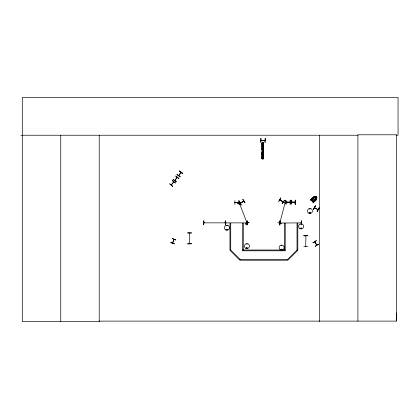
<?xml version="1.0" encoding="UTF-8"?>
<svg xmlns="http://www.w3.org/2000/svg" width="419" height="419" viewBox="0 0 419 419"><rect width="100%" height="100%" fill="white"/><g stroke="black" fill="none" stroke-linecap="round" stroke-linejoin="round"><path stroke-width="0.63" d="M396.091 135.227L398.05 135.227L398.05 97.449L22.301 97.449L22.301 321.551L99.282 321.551L99.23 321.111L396.379 321.111L396.437 313.009M318.005 209.741L314.554 207.761L317.911 209.736M279.625 223.123L279.735 222.693L279.761 223.159M285.04 202.812L285.171 202.414L279.798 223.086M239.369 203.22L239.49 203.534M279.902 199.826L283.097 202.005M282.856 201.79L283.234 201.879L279.965 199.659M226.721 225.668L227.15 225.611L226.747 225.715M227.287 229.712C226.716 228.214 226.333 230.916 227.328 229.617M246.55 247.98C247.556 246.686 247.147 249.378 246.592 247.886M246.665 247.98L247.173 247.844L246.817 248.184M281.353 249.363C281.835 250.342 281.95 248.682 281.411 249.315M282.003 249.436C280.997 250.604 281.406 248.278 281.966 249.342M300.795 228.193C301.465 229.586 301.675 227.229 300.858 228.114M301.413 228.292C300.653 229.162 301.193 227.281 301.376 228.413M309.709 212.784C310.17 213.842 310.343 211.941 309.73 212.852M310.332 212.852C309.227 214.109 309.976 211.396 310.285 213.035M243.853 201.151L240.38 203.074L240.794 202.979M243.434 201.172L243.753 201L240.38 203.074M243.821 201.157L240.417 203.215M171.271 184.989L171.544 184.638M179.018 175.268L178.693 175.613M180.898 172.838L181.034 172.361L178.62 175.451M305.907 235.97L305.702 246.482L305.912 246.309M277.755 222.636L281.615 223.699M285.208 202.838L285.308 202.45M170.758 242.454L174.524 243.816M173.88 239.338L172.581 243.083M172.728 243.088L174.068 239.359M175.849 239.977L172.141 238.458L175.86 239.951M189.435 243.554L189.461 233.236M281.788 245.581C281.5 244.659 281.343 246.262 281.809 245.434M309.814 208.746C309.751 209.699 310.579 208.337 309.777 208.851M312.092 198.192L311.616 199.198L313.737 201.439L314.8 201.057L316.769 199.193L316.712 198.611L314.575 196.443M311.663 199.198L312.124 198.224M173.812 181.998L171.308 184.91M173.723 181.82L173.586 182.296M176.944 177.651C178.269 176.09 173.492 181.244 175.1 180.27M181.128 172.539L178.761 175.561M234.928 202.545L238.93 202.518M246.927 223.034L246.576 223.023M301.319 223.034L300.983 223.039M264.97 140.428L261.089 140.25M247.226 223.034L246.938 222.725L247.236 223.018M315.549 205.959L313.375 209.327L315.528 205.944M313.391 209.338L315.371 205.86M313.522 209.411L315.502 205.933M317.099 211.448L319.079 207.965M282.16 203.65L284.391 200.329M282.28 203.734L284.532 200.423M227.129 229.806C226.763 228.685 226.909 230.282 226.82 229.822M247.11 244.13L246.781 243.874L247.037 244.198M169.742 183.81L172.785 186.418M175.797 175.975L178.955 178.436M176.923 174.524L180.207 176.818M182.674 173.628L179.641 171.004L182.689 173.607M171.298 184.957L173.655 181.877M174.896 180.552L177.274 177.452M172.775 186.434L169.726 183.831M175.362 183.087L172.225 180.594M176.383 181.767L173.078 179.494L176.347 181.815M180.222 176.797L176.933 174.508M203.917 222.709L204.278 222.704M204.263 222.861L203.885 222.866M238.93 202.655L234.928 202.681M225.312 222.845L203.959 222.866M225.537 222.882L246.98 222.882L246.576 222.882M225.93 223.034L225.553 223.039M280.295 222.861L279.934 223.023L301.371 222.882L300.983 222.871M286.109 202.089L290.032 202.293L286.067 202.251M315.229 197.092L314.056 196.333L310.165 200.031L310.385 200.266L310.762 199.91L313.15 202.44L313.056 202.922L316.298 199.863L316.078 199.627M314.59 196.406L314.041 196.354M316.104 198.014L316.864 197.297L315.957 196.343L315.208 197.113L314.512 196.867L313.14 198.166L313.003 199.198L313.847 200.088L314.889 200.01L316.256 198.711L316.052 198.004L316.806 197.291M316.727 199.172L314.753 201.041L313.742 201.398M301.062 224.155L301.172 224.563L301.172 224.144M312.962 242.732L316.355 240.606M315.109 246.21L318.519 244.109M315.198 246.356L318.597 244.235M242.742 199.35L244.89 202.733M241.265 202.319L237.563 203.844M237.489 203.655L241.213 202.183M225.312 222.709L224.951 222.871M280.018 222.84L280.337 222.882M262.676 150.117L262.692 149.829M262.676 158.738L262.713 158.392M224.951 222.667L225.228 222.688M286.109 202.068L290.027 202.11M247.032 248.326L246.76 248.289M314.742 241.669L316.816 244.995M234.912 200.612L234.881 204.613M238.919 200.586L239.165 204.587L238.945 200.586M203.859 220.776L203.681 224.783L203.833 220.776M247.189 220.949L246.99 224.951L247.173 220.949M301.586 220.949L301.381 223.809M225.621 223.039L225.941 223.018M225.553 224.956L225.506 220.776M191.53 232.98L187.523 232.906L191.53 232.896M307.803 235.661L303.801 235.777L307.803 235.656M303.796 235.75L307.803 235.75M303.801 246.498L307.803 246.513M20.95 135.384L22.301 135.379M22.301 135.227L357.92 135.227M261.006 138.354L260.948 142.36M261.047 140.428L265.012 140.47M262.095 143.717L263.431 143.717M262.095 144.204L263.431 144.204M262.095 144.937L263.431 144.937M262.095 145.592L263.431 145.592M262.095 146.325L263.431 146.325M262.095 149.473L263.431 149.473M261.87 149.683L263.651 149.683M261.87 149.735L263.651 149.735M262.095 152.338L263.431 152.338M262.095 152.825L263.431 152.825M262.095 153.558L263.431 153.558M262.095 154.213L263.431 154.213M262.095 154.946L263.431 154.946M262.095 158.094L263.431 158.094M261.87 158.303L263.651 158.356M261.99 158.838L263.535 158.827L263.53 151.594L261.99 151.599L261.995 158.838L262.095 151.599M285.8 200.177L285.994 204.184M295.091 202.094L291.179 202.11L295.149 202.293M295.149 202.251L291.142 202.251M286.025 204.184L285.821 200.177M290.027 204.184L290.084 200.177M242.517 250.012L285.229 250.012M316.691 245.141L314.648 241.826M287.183 202.927L283.223 201.822M247.079 223.076L239.375 203.173M170.69 242.643L174.472 243.952M280.28 199.894L279.897 199.858L283.171 202.052M179.631 171.015L182.799 173.466M179.542 171.135L182.71 173.581M175.697 176.106L178.866 178.557M172.319 180.479L175.488 182.925M315.936 196.364L316.843 197.318M316.073 197.983L316.691 198.632M311.684 199.182L313.763 201.377M311.097 199.591L314.575 196.642L311.055 199.633L313.422 202.136L316.612 198.784L313.475 202.089M316.387 240.653L312.977 242.758M242.915 199.245L245.015 202.655M239.506 203.121L239.637 203.456M301.565 220.949L301.607 224.38M301.418 220.949L301.408 223.809M279.892 220.949L279.892 224.956M247.021 220.949L247.021 224.951M225.359 220.776L225.38 224.778M396.379 321.111L396.379 134.792L357.92 134.792L357.92 321.111M319.456 135.227L319.456 321.551M295.348 200.177L295.348 204.184M295.201 200.177L295.201 204.184M291.085 200.177L291.085 204.184M284.454 250.012L284.454 223.317L285.229 223.317L285.229 250.792L242.517 250.792L242.517 223.317L243.298 223.317L243.298 250.012M263.431 142.973L263.431 150.212M263.441 151.594L263.431 158.827M263.357 142.973L263.331 150.212L263.273 142.973M263.357 151.594L263.331 158.827L263.242 151.594M263.184 142.973L263.169 150.212M263.184 151.594L263.169 158.827M263.101 150.212L263.069 142.973L263.064 150.212M263.101 151.594L263.069 158.827L263.064 151.594M262.964 150.212L262.556 150.212M262.964 158.827L262.556 158.827M262.462 142.984L262.462 150.217L262.43 142.984M262.462 158.838L262.462 151.599L262.43 158.838M262.357 142.984L262.284 150.217L262.194 142.984M262.284 151.599L262.341 158.838M262.194 151.599L262.257 158.838M262.168 142.984L262.111 150.217M262.168 151.599L262.111 158.838M262.084 142.984L262.095 150.217M260.801 138.354L260.801 142.36M99.224 135.227L99.224 321.551M60.765 135.227L60.765 321.551M262.472 145.88C262.839 147.017 263.357 145.084 262.472 145.88M262.472 154.501C262.839 155.638 263.357 153.705 262.472 154.501M319.053 207.955L317.246 211.532L319.032 207.939M280.84 197.941L278.787 201.387L280.84 197.941M225.595 222.866L225.941 222.882L225.621 222.861M230.728 250.012L230.178 250.562L239.616 260L240.166 259.45L287.586 259.45L288.136 260L297.574 250.562L297.024 250.012L297.024 223.317L297.799 223.317L297.799 250.012L297.024 250.012L287.586 259.45L287.586 260.23L240.166 260.23L240.166 259.45L230.728 250.012L230.728 223.317L229.947 223.317L229.947 250.012L230.728 250.012M314.962 197.344L313.595 198.643L314.433 199.533L315.806 198.234L314.962 197.344M315.973 196.694L315.727 196.925L316.266 197.496L316.513 197.265L315.973 196.694M239.333 201.45L241.239 204.98L239.333 201.45M249.043 222.363L245.398 224.039L249.043 222.363M238.893 202.623L234.954 202.67L238.888 202.655M279.918 220.949L279.724 224.956L279.918 220.949M191.53 243.753L187.529 243.853L191.53 243.727M265.232 138.354L265.012 142.36L265.232 138.354M263.535 142.973L261.99 142.984L261.99 150.217L263.535 150.212L263.53 142.973M291.142 200.177L290.917 204.184L291.132 200.177M295.369 200.177L295.144 204.184L295.369 200.177M299.904 228.612A2.535 2.535 0 0 0 303.702 226.422A2.535 2.535 0 0 0 299.904 224.228A2.535 2.535 0 0 0 299.904 228.612M225.673 229.937A2.535 2.535 0 0 0 229.471 227.742A2.535 2.535 0 0 0 225.673 225.553A2.535 2.535 0 0 0 225.673 229.937M280.374 249.714A2.483 2.483 0 0 0 284.098 247.561A2.483 2.483 0 0 0 280.374 245.414A2.483 2.483 0 0 0 280.374 249.714M245.691 248.268A2.493 2.493 0 0 0 249.431 246.105A2.493 2.493 0 0 0 245.691 243.947A2.493 2.493 0 0 0 245.691 248.268M308.719 213.151A2.504 2.504 0 0 0 312.474 210.982A2.504 2.504 0 0 0 308.719 208.814A2.504 2.504 0 0 0 308.719 213.151"/></g></svg>
